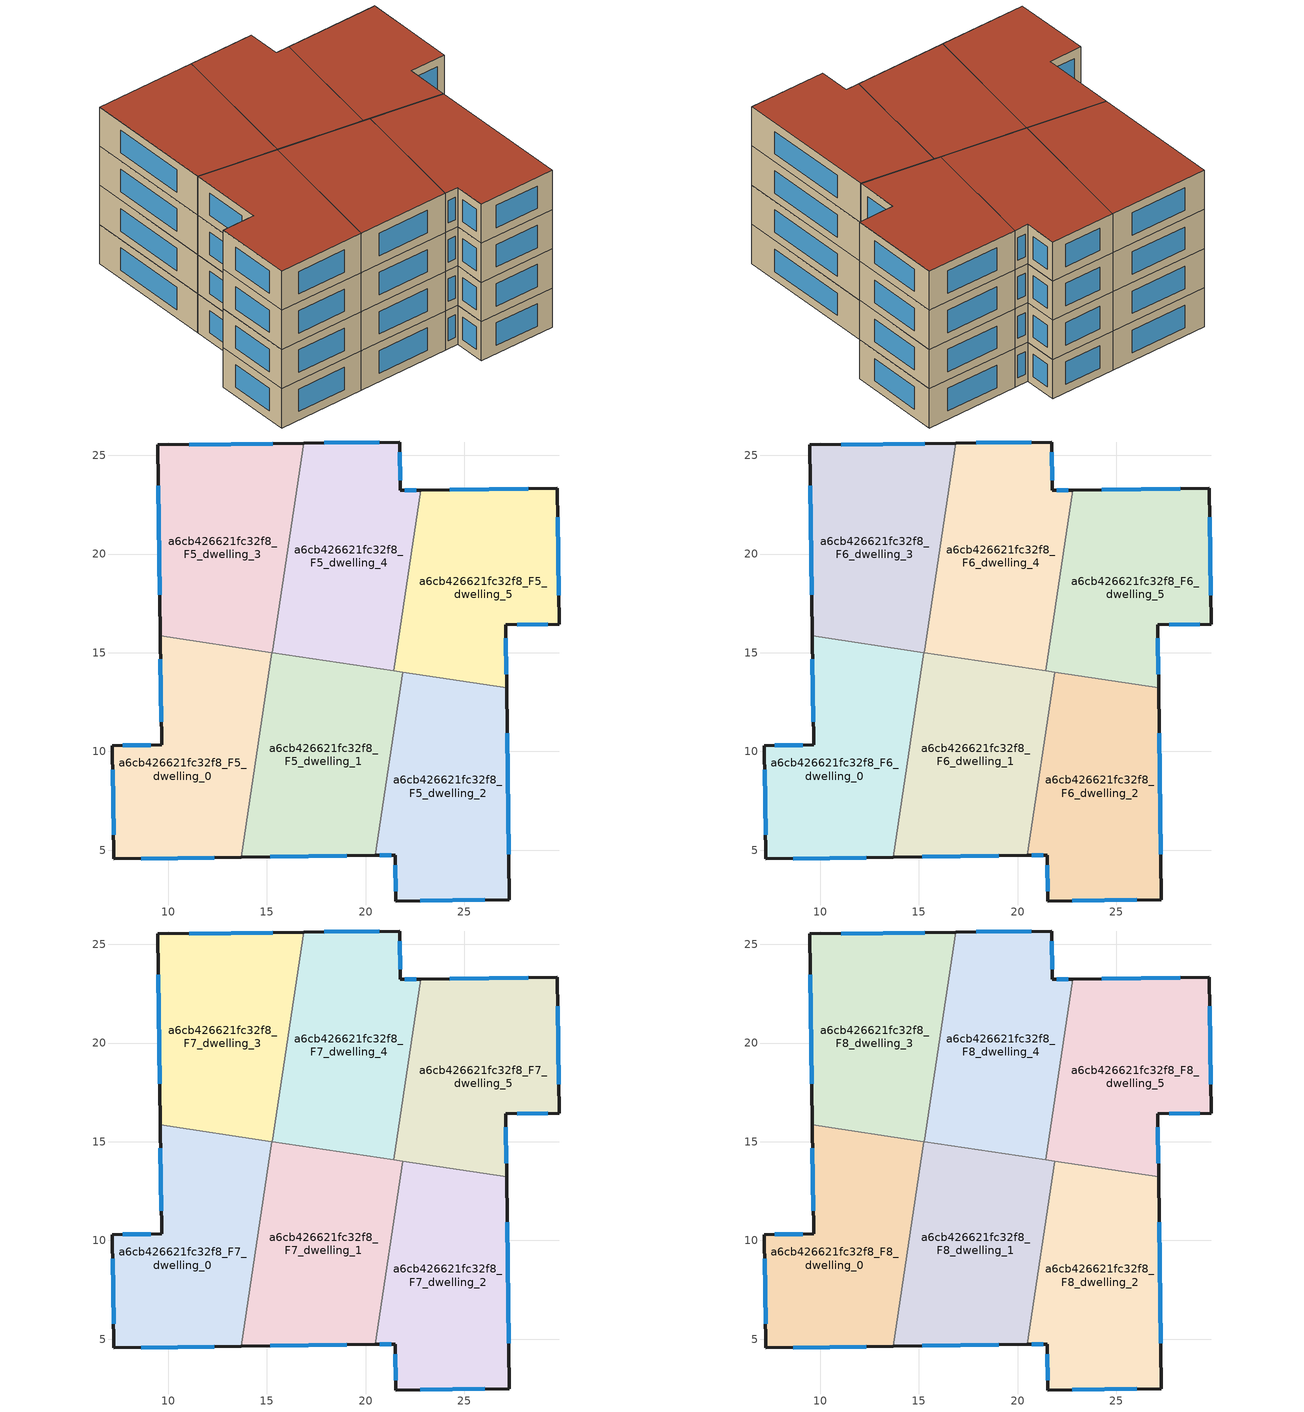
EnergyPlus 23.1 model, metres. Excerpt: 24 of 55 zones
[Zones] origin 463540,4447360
a6cb426621fc32f8_F5_dwelling_0
 floor to a6cb426621fc32f8_F4_dwelling_0 (EU_floor_Construction): 15.25,15.01 13.7,4.64 7.24,4.56 7.17,10.29 9.66,10.33 9.59,15.85 z15
 wall outside (EU_wall_Construction): 9.59,15.85 9.66,10.33 7.17,10.29 7.24,4.56 13.7,4.64 z15:18
 wall to a6cb426621fc32f8_F5_dwelling_1 (EU_wall_Construction): 13.7,4.64 15.25,15.01 z15:18
 wall to a6cb426621fc32f8_F5_dwelling_3 (EU_wall_Construction): 15.25,15.01 9.59,15.85 z15:18
 window (EU_Window_Construction): 9.6,14.67 9.64,11.51 / 8.63,4.57 12.32,4.62 / 7.19,9.07 7.23,5.79 / 9.12,10.32 7.7,10.3 z15.64:17.36
a6cb426621fc32f8_F5_dwelling_1
 floor to a6cb426621fc32f8_F4_dwelling_1 (EU_floor_Construction): 21.88,14.02 20.5,4.73 13.7,4.64 15.25,15.01 z15
 wall outside (EU_wall_Construction): 13.7,4.64 20.5,4.73 z15:18
 wall to a6cb426621fc32f8_F5_dwelling_2 (EU_wall_Construction): 20.5,4.73 21.88,14.02 z15:18
 wall to a6cb426621fc32f8_F5_dwelling_4 (EU_wall_Construction): 21.41,14.09 15.28,15 z15:18
 wall to a6cb426621fc32f8_F5_dwelling_3 (EU_wall_Construction): 15.28,15 15.25,15.01 z15:18
 wall to a6cb426621fc32f8_F5_dwelling_5 (EU_wall_Construction): 21.88,14.02 21.41,14.09 z15:18
 window (EU_Window_Construction): 15.16,4.66 19.04,4.71 z15.64:17.36
a6cb426621fc32f8_F5_dwelling_2
 floor to a6cb426621fc32f8_F4_dwelling_2 (EU_floor_Construction): 27.14,13.23 27.27,2.5 21.52,2.42 21.5,4.74 20.5,4.73 21.88,14.02 z15
 wall outside (EU_wall_Construction): 20.5,4.73 21.5,4.74 21.52,2.42 27.27,2.5 27.14,13.23 z15:18
 wall to a6cb426621fc32f8_F5_dwelling_5 (EU_wall_Construction): 27.14,13.23 21.88,14.02 z15:18
 window (EU_Window_Construction): 27.24,4.79 27.16,10.93 / 22.75,2.44 26.04,2.48 / 21.5,4.25 21.52,2.92 / 20.71,4.73 21.28,4.74 z15.64:17.36
a6cb426621fc32f8_F5_dwelling_3
 floor to a6cb426621fc32f8_F4_dwelling_3 (EU_floor_Construction): 16.86,25.62 15.28,15 9.59,15.85 9.47,25.52 z15
 wall outside (EU_wall_Construction): 16.86,25.62 9.47,25.52 9.59,15.85 z15:18
 wall to a6cb426621fc32f8_F5_dwelling_4 (EU_wall_Construction): 15.28,15 16.86,25.62 z15:18
 window (EU_Window_Construction): 9.49,23.45 9.56,17.93 / 15.28,25.6 11.05,25.54 z15.64:17.36
a6cb426621fc32f8_F5_dwelling_4
 floor to a6cb426621fc32f8_F4_dwelling_4 (EU_floor_Construction): 21.72,25.67 21.75,23.22 22.78,23.24 21.41,14.09 15.28,15 16.86,25.62 z15
 wall outside (EU_wall_Construction): 22.78,23.24 21.75,23.22 21.72,25.67 16.86,25.62 z15:18
 wall to a6cb426621fc32f8_F5_dwelling_5 (EU_wall_Construction): 21.41,14.09 22.78,23.24 z15:18
 window (EU_Window_Construction): 20.68,25.66 17.9,25.63 / 21.74,23.75 21.72,25.15 / 22.56,23.23 21.97,23.22 z15.64:17.36
a6cb426621fc32f8_F5_dwelling_5
 floor to a6cb426621fc32f8_F4_dwelling_5 (EU_floor_Construction): 29.71,23.33 29.8,16.45 27.1,16.42 27.14,13.23 21.41,14.09 22.78,23.24 z15
 wall outside (EU_wall_Construction): 27.14,13.23 27.1,16.42 29.8,16.45 29.71,23.33 22.78,23.24 z15:18
 window (EU_Window_Construction): 27.13,13.91 27.11,15.73 / 28.23,23.31 24.26,23.26 / 29.78,17.92 29.73,21.85 / 27.68,16.42 29.22,16.44 z15.64:17.36
a6cb426621fc32f8_F6_dwelling_0
 floor to a6cb426621fc32f8_F5_dwelling_0 (EU_floor_Construction): 15.25,15.01 13.7,4.64 7.24,4.56 7.17,10.29 9.66,10.33 9.59,15.85 z18
 wall outside (EU_wall_Construction): 9.59,15.85 9.66,10.33 7.17,10.29 7.24,4.56 13.7,4.64 z18:21
 wall to a6cb426621fc32f8_F6_dwelling_1 (EU_wall_Construction): 13.7,4.64 15.25,15.01 z18:21
 wall to a6cb426621fc32f8_F6_dwelling_3 (EU_wall_Construction): 15.25,15.01 9.59,15.85 z18:21
 window (EU_Window_Construction): 9.6,14.67 9.64,11.51 / 8.63,4.57 12.32,4.62 / 7.19,9.07 7.23,5.79 / 9.12,10.32 7.7,10.3 z18.64:20.36
a6cb426621fc32f8_F6_dwelling_1
 floor to a6cb426621fc32f8_F5_dwelling_1 (EU_floor_Construction): 21.88,14.02 20.5,4.73 13.7,4.64 15.25,15.01 z18
 wall outside (EU_wall_Construction): 13.7,4.64 20.5,4.73 z18:21
 wall to a6cb426621fc32f8_F6_dwelling_2 (EU_wall_Construction): 20.5,4.73 21.88,14.02 z18:21
 wall to a6cb426621fc32f8_F6_dwelling_4 (EU_wall_Construction): 21.41,14.09 15.28,15 z18:21
 wall to a6cb426621fc32f8_F6_dwelling_3 (EU_wall_Construction): 15.28,15 15.25,15.01 z18:21
 wall to a6cb426621fc32f8_F6_dwelling_5 (EU_wall_Construction): 21.88,14.02 21.41,14.09 z18:21
 window (EU_Window_Construction): 15.16,4.66 19.04,4.71 z18.64:20.36
a6cb426621fc32f8_F6_dwelling_2
 floor to a6cb426621fc32f8_F5_dwelling_2 (EU_floor_Construction): 27.14,13.23 27.27,2.5 21.52,2.42 21.5,4.74 20.5,4.73 21.88,14.02 z18
 wall outside (EU_wall_Construction): 20.5,4.73 21.5,4.74 21.52,2.42 27.27,2.5 27.14,13.23 z18:21
 wall to a6cb426621fc32f8_F6_dwelling_5 (EU_wall_Construction): 27.14,13.23 21.88,14.02 z18:21
 window (EU_Window_Construction): 27.24,4.79 27.16,10.93 / 22.75,2.44 26.04,2.48 / 21.5,4.25 21.52,2.92 / 20.71,4.73 21.28,4.74 z18.64:20.36
a6cb426621fc32f8_F6_dwelling_3
 floor to a6cb426621fc32f8_F5_dwelling_3 (EU_floor_Construction): 16.86,25.62 15.28,15 9.59,15.85 9.47,25.52 z18
 wall outside (EU_wall_Construction): 16.86,25.62 9.47,25.52 9.59,15.85 z18:21
 wall to a6cb426621fc32f8_F6_dwelling_4 (EU_wall_Construction): 15.28,15 16.86,25.62 z18:21
 window (EU_Window_Construction): 9.49,23.45 9.56,17.93 / 15.28,25.6 11.05,25.54 z18.64:20.36
a6cb426621fc32f8_F6_dwelling_4
 floor to a6cb426621fc32f8_F5_dwelling_4 (EU_floor_Construction): 21.72,25.67 21.75,23.22 22.78,23.24 21.41,14.09 15.28,15 16.86,25.62 z18
 wall outside (EU_wall_Construction): 22.78,23.24 21.75,23.22 21.72,25.67 16.86,25.62 z18:21
 wall to a6cb426621fc32f8_F6_dwelling_5 (EU_wall_Construction): 21.41,14.09 22.78,23.24 z18:21
 window (EU_Window_Construction): 20.68,25.66 17.9,25.63 / 21.74,23.75 21.72,25.15 / 22.56,23.23 21.97,23.22 z18.64:20.36
a6cb426621fc32f8_F6_dwelling_5
 floor to a6cb426621fc32f8_F5_dwelling_5 (EU_floor_Construction): 29.71,23.33 29.8,16.45 27.1,16.42 27.14,13.23 21.41,14.09 22.78,23.24 z18
 wall outside (EU_wall_Construction): 27.14,13.23 27.1,16.42 29.8,16.45 29.71,23.33 22.78,23.24 z18:21
 window (EU_Window_Construction): 27.13,13.91 27.11,15.73 / 28.23,23.31 24.26,23.26 / 29.78,17.92 29.73,21.85 / 27.68,16.42 29.22,16.44 z18.64:20.36
a6cb426621fc32f8_F7_dwelling_0
 floor to a6cb426621fc32f8_F6_dwelling_0 (EU_floor_Construction): 15.25,15.01 13.7,4.64 7.24,4.56 7.17,10.29 9.66,10.33 9.59,15.85 z21
 wall outside (EU_wall_Construction): 9.59,15.85 9.66,10.33 7.17,10.29 7.24,4.56 13.7,4.64 z21:24
 wall to a6cb426621fc32f8_F7_dwelling_1 (EU_wall_Construction): 13.7,4.64 15.25,15.01 z21:24
 wall to a6cb426621fc32f8_F7_dwelling_3 (EU_wall_Construction): 15.25,15.01 9.59,15.85 z21:24
 window (EU_Window_Construction): 9.6,14.67 9.64,11.51 / 8.63,4.57 12.32,4.62 / 7.19,9.07 7.23,5.79 / 9.12,10.32 7.7,10.3 z21.64:23.36
a6cb426621fc32f8_F7_dwelling_1
 floor to a6cb426621fc32f8_F6_dwelling_1 (EU_floor_Construction): 21.88,14.02 20.5,4.73 13.7,4.64 15.25,15.01 z21
 wall outside (EU_wall_Construction): 13.7,4.64 20.5,4.73 z21:24
 wall to a6cb426621fc32f8_F7_dwelling_2 (EU_wall_Construction): 20.5,4.73 21.88,14.02 z21:24
 wall to a6cb426621fc32f8_F7_dwelling_4 (EU_wall_Construction): 21.41,14.09 15.28,15 z21:24
 wall to a6cb426621fc32f8_F7_dwelling_3 (EU_wall_Construction): 15.28,15 15.25,15.01 z21:24
 wall to a6cb426621fc32f8_F7_dwelling_5 (EU_wall_Construction): 21.88,14.02 21.41,14.09 z21:24
 window (EU_Window_Construction): 15.16,4.66 19.04,4.71 z21.64:23.36
a6cb426621fc32f8_F7_dwelling_2
 floor to a6cb426621fc32f8_F6_dwelling_2 (EU_floor_Construction): 27.14,13.23 27.27,2.5 21.52,2.42 21.5,4.74 20.5,4.73 21.88,14.02 z21
 wall outside (EU_wall_Construction): 20.5,4.73 21.5,4.74 21.52,2.42 27.27,2.5 27.14,13.23 z21:24
 wall to a6cb426621fc32f8_F7_dwelling_5 (EU_wall_Construction): 27.14,13.23 21.88,14.02 z21:24
 window (EU_Window_Construction): 27.24,4.79 27.16,10.93 / 22.75,2.44 26.04,2.48 / 21.5,4.25 21.52,2.92 / 20.71,4.73 21.28,4.74 z21.64:23.36
a6cb426621fc32f8_F7_dwelling_3
 floor to a6cb426621fc32f8_F6_dwelling_3 (EU_floor_Construction): 16.86,25.62 15.28,15 9.59,15.85 9.47,25.52 z21
 wall outside (EU_wall_Construction): 16.86,25.62 9.47,25.52 9.59,15.85 z21:24
 wall to a6cb426621fc32f8_F7_dwelling_4 (EU_wall_Construction): 15.28,15 16.86,25.62 z21:24
 window (EU_Window_Construction): 9.49,23.45 9.56,17.93 / 15.28,25.6 11.05,25.54 z21.64:23.36
a6cb426621fc32f8_F7_dwelling_4
 floor to a6cb426621fc32f8_F6_dwelling_4 (EU_floor_Construction): 21.72,25.67 21.75,23.22 22.78,23.24 21.41,14.09 15.28,15 16.86,25.62 z21
 wall outside (EU_wall_Construction): 22.78,23.24 21.75,23.22 21.72,25.67 16.86,25.62 z21:24
 wall to a6cb426621fc32f8_F7_dwelling_5 (EU_wall_Construction): 21.41,14.09 22.78,23.24 z21:24
 window (EU_Window_Construction): 20.68,25.66 17.9,25.63 / 21.74,23.75 21.72,25.15 / 22.56,23.23 21.97,23.22 z21.64:23.36
a6cb426621fc32f8_F7_dwelling_5
 floor to a6cb426621fc32f8_F6_dwelling_5 (EU_floor_Construction): 29.71,23.33 29.8,16.45 27.1,16.42 27.14,13.23 21.41,14.09 22.78,23.24 z21
 wall outside (EU_wall_Construction): 27.14,13.23 27.1,16.42 29.8,16.45 29.71,23.33 22.78,23.24 z21:24
 window (EU_Window_Construction): 27.13,13.91 27.11,15.73 / 28.23,23.31 24.26,23.26 / 29.78,17.92 29.73,21.85 / 27.68,16.42 29.22,16.44 z21.64:23.36
a6cb426621fc32f8_F8_dwelling_0
 floor to a6cb426621fc32f8_F7_dwelling_0 (EU_floor_Construction): 15.25,15.01 13.7,4.64 7.24,4.56 7.17,10.29 9.66,10.33 9.59,15.85 z24
 wall outside (EU_wall_Construction): 9.59,15.85 9.66,10.33 7.17,10.29 7.24,4.56 13.7,4.64 z24:27
 wall to a6cb426621fc32f8_F8_dwelling_1 (EU_wall_Construction): 13.7,4.64 15.25,15.01 z24:27
 wall to a6cb426621fc32f8_F8_dwelling_3 (EU_wall_Construction): 15.25,15.01 9.59,15.85 z24:27
 window (EU_Window_Construction): 9.6,14.67 9.64,11.51 / 8.63,4.57 12.32,4.62 / 7.19,9.07 7.23,5.79 / 9.12,10.32 7.7,10.3 z24.64:26.36
 roof outside (EU_roof_Construction): 13.7,4.64 15.25,15.01 9.59,15.85 9.66,10.33 7.17,10.29 7.24,4.56 z27
a6cb426621fc32f8_F8_dwelling_1
 floor to a6cb426621fc32f8_F7_dwelling_1 (EU_floor_Construction): 21.88,14.02 20.5,4.73 13.7,4.64 15.25,15.01 z24
 wall outside (EU_wall_Construction): 13.7,4.64 20.5,4.73 z24:27
 wall to a6cb426621fc32f8_F8_dwelling_2 (EU_wall_Construction): 20.5,4.73 21.88,14.02 z24:27
 wall to a6cb426621fc32f8_F8_dwelling_4 (EU_wall_Construction): 21.41,14.09 15.28,15 z24:27
 wall to a6cb426621fc32f8_F8_dwelling_3 (EU_wall_Construction): 15.28,15 15.25,15.01 z24:27
 wall to a6cb426621fc32f8_F8_dwelling_5 (EU_wall_Construction): 21.88,14.02 21.41,14.09 z24:27
 window (EU_Window_Construction): 15.16,4.66 19.04,4.71 z24.64:26.36
 roof outside (EU_roof_Construction): 20.5,4.73 21.88,14.02 15.25,15.01 13.7,4.64 z27
a6cb426621fc32f8_F8_dwelling_2
 floor to a6cb426621fc32f8_F7_dwelling_2 (EU_floor_Construction): 27.14,13.23 27.27,2.5 21.52,2.42 21.5,4.74 20.5,4.73 21.88,14.02 z24
 wall outside (EU_wall_Construction): 20.5,4.73 21.5,4.74 21.52,2.42 27.27,2.5 27.14,13.23 z24:27
 wall to a6cb426621fc32f8_F8_dwelling_5 (EU_wall_Construction): 27.14,13.23 21.88,14.02 z24:27
 window (EU_Window_Construction): 27.24,4.79 27.16,10.93 / 22.75,2.44 26.04,2.48 / 21.5,4.25 21.52,2.92 / 20.71,4.73 21.28,4.74 z24.64:26.36
 roof outside (EU_roof_Construction): 27.27,2.5 27.14,13.23 21.88,14.02 20.5,4.73 21.5,4.74 21.52,2.42 z27
a6cb426621fc32f8_F8_dwelling_3
 floor to a6cb426621fc32f8_F7_dwelling_3 (EU_floor_Construction): 16.86,25.62 15.28,15 9.59,15.85 9.47,25.52 z24
 wall outside (EU_wall_Construction): 16.86,25.62 9.47,25.52 9.59,15.85 z24:27
 wall to a6cb426621fc32f8_F8_dwelling_4 (EU_wall_Construction): 15.28,15 16.86,25.62 z24:27
 window (EU_Window_Construction): 9.49,23.45 9.56,17.93 / 15.28,25.6 11.05,25.54 z24.64:26.36
 roof outside (EU_roof_Construction): 15.28,15 16.86,25.62 9.47,25.52 9.59,15.85 z27
a6cb426621fc32f8_F8_dwelling_4
 floor to a6cb426621fc32f8_F7_dwelling_4 (EU_floor_Construction): 21.72,25.67 21.75,23.22 22.78,23.24 21.41,14.09 15.28,15 16.86,25.62 z24
 wall outside (EU_wall_Construction): 22.78,23.24 21.75,23.22 21.72,25.67 16.86,25.62 z24:27
 wall to a6cb426621fc32f8_F8_dwelling_5 (EU_wall_Construction): 21.41,14.09 22.78,23.24 z24:27
 window (EU_Window_Construction): 20.68,25.66 17.9,25.63 / 21.74,23.75 21.72,25.15 / 22.56,23.23 21.97,23.22 z24.64:26.36
 roof outside (EU_roof_Construction): 21.41,14.09 22.78,23.24 21.75,23.22 21.72,25.67 16.86,25.62 15.28,15 z27
a6cb426621fc32f8_F8_dwelling_5
 floor to a6cb426621fc32f8_F7_dwelling_5 (EU_floor_Construction): 29.71,23.33 29.8,16.45 27.1,16.42 27.14,13.23 21.41,14.09 22.78,23.24 z24
 wall outside (EU_wall_Construction): 27.14,13.23 27.1,16.42 29.8,16.45 29.71,23.33 22.78,23.24 z24:27
 window (EU_Window_Construction): 27.13,13.91 27.11,15.73 / 28.23,23.31 24.26,23.26 / 29.78,17.92 29.73,21.85 / 27.68,16.42 29.22,16.44 z24.64:26.36
 roof outside (EU_roof_Construction): 27.14,13.23 27.1,16.42 29.8,16.45 29.71,23.33 22.78,23.24 21.41,14.09 z27
[Building]
EU S2 Campaign: North Axis=0; Terrain=City; Solar Distribution=FullExterior
[Site:Location]
Yerevan-Zvartnots.Intl.AP: Latitude=40.15; Longitude=44.383; Time Zone=4; Elevation=854
[SizingPeriod:WeatherFileDays]
AnnualSizingPeriod: Begin Month=1; Begin Day of Month=1; End Month=12; End Day of Month=31; Day of Week for Start Day=Monday; Use Weather File Daylight Saving Period=No; Use Weather File Rain and Snow Indicators=No
[MATERIAL]
EU_InternalMass_Material: Roughness=MediumRough; Thickness=0.1; Conductivity=1; Density=1800; Specific Heat=900; Thermal Absorptance=0.9; Solar Absorptance=0.7; Visible Absorptance=0.7
[MATERIAL:NOMASS] Roughness=MediumRough; Thermal Absorptance=0.9; Solar Absorptance=0.7; Visible Absorptance=0.7
Name | Thermal Resistance
EU_wall_NoMass | 1.05043
EU_roof_NoMass | 1.45357
EU_floor_NoMass | 0.478065
[WINDOWMATERIAL:SIMPLEGLAZINGSYSTEM]
EU_Window_SimpleGlazing: UFactor=2.5566; Solar Heat Gain Coefficient=0.75; Visible Transmittance=0.75
[CONSTRUCTION]
EU_wall_Construction: EU_wall_NoMass
EU_roof_Construction: EU_roof_NoMass
EU_floor_Construction: EU_floor_NoMass
EU_Window_Construction: EU_Window_SimpleGlazing
EU_InternalMass_Construction: EU_InternalMass_Material
[ZONE] Type=1; Multiplier=1; Ceiling Height=autocalculate; Floor Area=autocalculate; Part of Total Floor Area=Yes
Name | Volume
a6cb426621fc32f8_F5_dwelling_0; a6cb426621fc32f8_F6_dwelling_0; a6cb426621fc32f8_F7_dwelling_0; a6cb426621fc32f8_F8_dwelling_0; a6cb426621fc32f8_F5_dwelling_4; a6cb426621fc32f8_F6_dwelling_4; a6cb426621fc32f8_F7_dwelling_4; a6cb426621fc32f8_F8_dwelling_4 | 199.948
a6cb426621fc32f8_F5_dwelling_1; a6cb426621fc32f8_F6_dwelling_1; a6cb426621fc32f8_F7_dwelling_1; a6cb426621fc32f8_F8_dwelling_1 | 199.952
a6cb426621fc32f8_F5_dwelling_2; a6cb426621fc32f8_F6_dwelling_2; a6cb426621fc32f8_F7_dwelling_2; a6cb426621fc32f8_F8_dwelling_2 | 199.94
a6cb426621fc32f8_F5_dwelling_3; a6cb426621fc32f8_F6_dwelling_3; a6cb426621fc32f8_F7_dwelling_3; a6cb426621fc32f8_F8_dwelling_3 | 199.938
a6cb426621fc32f8_F5_dwelling_5; a6cb426621fc32f8_F6_dwelling_5; a6cb426621fc32f8_F7_dwelling_5; a6cb426621fc32f8_F8_dwelling_5 | 199.936
[INTERNALMASS] Construction=EU_InternalMass_Construction
Name | Zone or ZoneList | Surface Area
a6cb426621fc32f8_F5_dwelling_0_EU_InternalMass | a6cb426621fc32f8_F5_dwelling_0 | 66.6494
a6cb426621fc32f8_F5_dwelling_1_EU_InternalMass | a6cb426621fc32f8_F5_dwelling_1 | 66.6508
a6cb426621fc32f8_F5_dwelling_2_EU_InternalMass | a6cb426621fc32f8_F5_dwelling_2 | 66.6466
a6cb426621fc32f8_F5_dwelling_3_EU_InternalMass | a6cb426621fc32f8_F5_dwelling_3 | 66.6461
a6cb426621fc32f8_F5_dwelling_4_EU_InternalMass | a6cb426621fc32f8_F5_dwelling_4 | 66.6491
a6cb426621fc32f8_F5_dwelling_5_EU_InternalMass | a6cb426621fc32f8_F5_dwelling_5 | 66.6452
a6cb426621fc32f8_F6_dwelling_0_EU_InternalMass | a6cb426621fc32f8_F6_dwelling_0 | 66.6494
a6cb426621fc32f8_F6_dwelling_1_EU_InternalMass | a6cb426621fc32f8_F6_dwelling_1 | 66.6508
a6cb426621fc32f8_F6_dwelling_2_EU_InternalMass | a6cb426621fc32f8_F6_dwelling_2 | 66.6466
a6cb426621fc32f8_F6_dwelling_3_EU_InternalMass | a6cb426621fc32f8_F6_dwelling_3 | 66.6461
a6cb426621fc32f8_F6_dwelling_4_EU_InternalMass | a6cb426621fc32f8_F6_dwelling_4 | 66.6491
a6cb426621fc32f8_F6_dwelling_5_EU_InternalMass | a6cb426621fc32f8_F6_dwelling_5 | 66.6452
a6cb426621fc32f8_F7_dwelling_0_EU_InternalMass | a6cb426621fc32f8_F7_dwelling_0 | 66.6494
a6cb426621fc32f8_F7_dwelling_1_EU_InternalMass | a6cb426621fc32f8_F7_dwelling_1 | 66.6508
a6cb426621fc32f8_F7_dwelling_2_EU_InternalMass | a6cb426621fc32f8_F7_dwelling_2 | 66.6466
a6cb426621fc32f8_F7_dwelling_3_EU_InternalMass | a6cb426621fc32f8_F7_dwelling_3 | 66.6461
a6cb426621fc32f8_F7_dwelling_4_EU_InternalMass | a6cb426621fc32f8_F7_dwelling_4 | 66.6491
a6cb426621fc32f8_F7_dwelling_5_EU_InternalMass | a6cb426621fc32f8_F7_dwelling_5 | 66.6452
a6cb426621fc32f8_F8_dwelling_0_EU_InternalMass | a6cb426621fc32f8_F8_dwelling_0 | 66.6494
a6cb426621fc32f8_F8_dwelling_1_EU_InternalMass | a6cb426621fc32f8_F8_dwelling_1 | 66.6508
a6cb426621fc32f8_F8_dwelling_2_EU_InternalMass | a6cb426621fc32f8_F8_dwelling_2 | 66.6466
a6cb426621fc32f8_F8_dwelling_3_EU_InternalMass | a6cb426621fc32f8_F8_dwelling_3 | 66.6461
a6cb426621fc32f8_F8_dwelling_4_EU_InternalMass | a6cb426621fc32f8_F8_dwelling_4 | 66.6491
a6cb426621fc32f8_F8_dwelling_5_EU_InternalMass | a6cb426621fc32f8_F8_dwelling_5 | 66.6452
[OTHEREQUIPMENT] Fuel Type=Electricity; Design Level Calculation Method=Watts/Area; Power per Zone Floor Area=1; Fraction Latent=0; Fraction Radiant=0; Fraction Lost=0; Carbon Dioxide Generation Rate=0; EndUse Subcategory=EU_Step8_InternalGains
Name | Zone or ZoneList or Space or SpaceList | Schedule
EU_Step8_InternalGain_a6cb426621fc32f8_F5_dwelling_0_f000 | a6cb426621fc32f8_F5_dwelling_0 | EU_Step8_GainSchedule_a6cb426621fc32f8_F5_dwelling_0_f000
EU_Step8_InternalGain_a6cb426621fc32f8_F5_dwelling_1_f000 | a6cb426621fc32f8_F5_dwelling_1 | EU_Step8_GainSchedule_a6cb426621fc32f8_F5_dwelling_1_f000
EU_Step8_InternalGain_a6cb426621fc32f8_F5_dwelling_2_f000 | a6cb426621fc32f8_F5_dwelling_2 | EU_Step8_GainSchedule_a6cb426621fc32f8_F5_dwelling_2_f000
EU_Step8_InternalGain_a6cb426621fc32f8_F5_dwelling_3_f000 | a6cb426621fc32f8_F5_dwelling_3 | EU_Step8_GainSchedule_a6cb426621fc32f8_F5_dwelling_3_f000
EU_Step8_InternalGain_a6cb426621fc32f8_F5_dwelling_4_f000 | a6cb426621fc32f8_F5_dwelling_4 | EU_Step8_GainSchedule_a6cb426621fc32f8_F5_dwelling_4_f000
EU_Step8_InternalGain_a6cb426621fc32f8_F5_dwelling_5_f000 | a6cb426621fc32f8_F5_dwelling_5 | EU_Step8_GainSchedule_a6cb426621fc32f8_F5_dwelling_5_f000
EU_Step8_InternalGain_a6cb426621fc32f8_F6_dwelling_0_f000 | a6cb426621fc32f8_F6_dwelling_0 | EU_Step8_GainSchedule_a6cb426621fc32f8_F6_dwelling_0_f000
EU_Step8_InternalGain_a6cb426621fc32f8_F6_dwelling_1_f000 | a6cb426621fc32f8_F6_dwelling_1 | EU_Step8_GainSchedule_a6cb426621fc32f8_F6_dwelling_1_f000
EU_Step8_InternalGain_a6cb426621fc32f8_F6_dwelling_2_f000 | a6cb426621fc32f8_F6_dwelling_2 | EU_Step8_GainSchedule_a6cb426621fc32f8_F6_dwelling_2_f000
EU_Step8_InternalGain_a6cb426621fc32f8_F6_dwelling_3_f000 | a6cb426621fc32f8_F6_dwelling_3 | EU_Step8_GainSchedule_a6cb426621fc32f8_F6_dwelling_3_f000
EU_Step8_InternalGain_a6cb426621fc32f8_F6_dwelling_4_f000 | a6cb426621fc32f8_F6_dwelling_4 | EU_Step8_GainSchedule_a6cb426621fc32f8_F6_dwelling_4_f000
EU_Step8_InternalGain_a6cb426621fc32f8_F6_dwelling_5_f000 | a6cb426621fc32f8_F6_dwelling_5 | EU_Step8_GainSchedule_a6cb426621fc32f8_F6_dwelling_5_f000
EU_Step8_InternalGain_a6cb426621fc32f8_F7_dwelling_0_f000 | a6cb426621fc32f8_F7_dwelling_0 | EU_Step8_GainSchedule_a6cb426621fc32f8_F7_dwelling_0_f000
EU_Step8_InternalGain_a6cb426621fc32f8_F7_dwelling_1_f000 | a6cb426621fc32f8_F7_dwelling_1 | EU_Step8_GainSchedule_a6cb426621fc32f8_F7_dwelling_1_f000
EU_Step8_InternalGain_a6cb426621fc32f8_F7_dwelling_2_f000 | a6cb426621fc32f8_F7_dwelling_2 | EU_Step8_GainSchedule_a6cb426621fc32f8_F7_dwelling_2_f000
EU_Step8_InternalGain_a6cb426621fc32f8_F7_dwelling_3_f000 | a6cb426621fc32f8_F7_dwelling_3 | EU_Step8_GainSchedule_a6cb426621fc32f8_F7_dwelling_3_f000
EU_Step8_InternalGain_a6cb426621fc32f8_F7_dwelling_4_f000 | a6cb426621fc32f8_F7_dwelling_4 | EU_Step8_GainSchedule_a6cb426621fc32f8_F7_dwelling_4_f000
EU_Step8_InternalGain_a6cb426621fc32f8_F7_dwelling_5_f000 | a6cb426621fc32f8_F7_dwelling_5 | EU_Step8_GainSchedule_a6cb426621fc32f8_F7_dwelling_5_f000
EU_Step8_InternalGain_a6cb426621fc32f8_F8_dwelling_0_f000 | a6cb426621fc32f8_F8_dwelling_0 | EU_Step8_GainSchedule_a6cb426621fc32f8_F8_dwelling_0_f000
EU_Step8_InternalGain_a6cb426621fc32f8_F8_dwelling_1_f000 | a6cb426621fc32f8_F8_dwelling_1 | EU_Step8_GainSchedule_a6cb426621fc32f8_F8_dwelling_1_f000
EU_Step8_InternalGain_a6cb426621fc32f8_F8_dwelling_2_f000 | a6cb426621fc32f8_F8_dwelling_2 | EU_Step8_GainSchedule_a6cb426621fc32f8_F8_dwelling_2_f000
EU_Step8_InternalGain_a6cb426621fc32f8_F8_dwelling_3_f000 | a6cb426621fc32f8_F8_dwelling_3 | EU_Step8_GainSchedule_a6cb426621fc32f8_F8_dwelling_3_f000
EU_Step8_InternalGain_a6cb426621fc32f8_F8_dwelling_4_f000 | a6cb426621fc32f8_F8_dwelling_4 | EU_Step8_GainSchedule_a6cb426621fc32f8_F8_dwelling_4_f000
EU_Step8_InternalGain_a6cb426621fc32f8_F8_dwelling_5_f000 | a6cb426621fc32f8_F8_dwelling_5 | EU_Step8_GainSchedule_a6cb426621fc32f8_F8_dwelling_5_f000
[ZONEVENTILATION:DESIGNFLOWRATE] Schedule=EU_AlwaysOn; Design Flow Rate Calculation Method=AirChanges/Hour; Air Changes per Hour=0.557805; Ventilation Type=Natural; Fan Pressure Rise=0; Fan Total Efficiency=1; Constant Term Coefficient=1; Temperature Term Coefficient=0; Velocity Term Coefficient=0; Velocity Squared Term Coefficient=0; Minimum Indoor Temperature=-100; Maximum Indoor Temperature=100; Delta Temperature=-100; Minimum Outdoor Temperature=-100; Maximum Outdoor Temperature=100; Maximum Wind Speed=40
Name | Zone or ZoneList or Space or SpaceList
EU_ConstantAir_a6cb426621fc32f8_F5_dwelling_0 | a6cb426621fc32f8_F5_dwelling_0
EU_ConstantAir_a6cb426621fc32f8_F5_dwelling_1 | a6cb426621fc32f8_F5_dwelling_1
EU_ConstantAir_a6cb426621fc32f8_F5_dwelling_2 | a6cb426621fc32f8_F5_dwelling_2
EU_ConstantAir_a6cb426621fc32f8_F5_dwelling_3 | a6cb426621fc32f8_F5_dwelling_3
EU_ConstantAir_a6cb426621fc32f8_F5_dwelling_4 | a6cb426621fc32f8_F5_dwelling_4
EU_ConstantAir_a6cb426621fc32f8_F5_dwelling_5 | a6cb426621fc32f8_F5_dwelling_5
EU_ConstantAir_a6cb426621fc32f8_F6_dwelling_0 | a6cb426621fc32f8_F6_dwelling_0
EU_ConstantAir_a6cb426621fc32f8_F6_dwelling_1 | a6cb426621fc32f8_F6_dwelling_1
EU_ConstantAir_a6cb426621fc32f8_F6_dwelling_2 | a6cb426621fc32f8_F6_dwelling_2
EU_ConstantAir_a6cb426621fc32f8_F6_dwelling_3 | a6cb426621fc32f8_F6_dwelling_3
EU_ConstantAir_a6cb426621fc32f8_F6_dwelling_4 | a6cb426621fc32f8_F6_dwelling_4
EU_ConstantAir_a6cb426621fc32f8_F6_dwelling_5 | a6cb426621fc32f8_F6_dwelling_5
EU_ConstantAir_a6cb426621fc32f8_F7_dwelling_0 | a6cb426621fc32f8_F7_dwelling_0
EU_ConstantAir_a6cb426621fc32f8_F7_dwelling_1 | a6cb426621fc32f8_F7_dwelling_1
EU_ConstantAir_a6cb426621fc32f8_F7_dwelling_2 | a6cb426621fc32f8_F7_dwelling_2
EU_ConstantAir_a6cb426621fc32f8_F7_dwelling_3 | a6cb426621fc32f8_F7_dwelling_3
EU_ConstantAir_a6cb426621fc32f8_F7_dwelling_4 | a6cb426621fc32f8_F7_dwelling_4
EU_ConstantAir_a6cb426621fc32f8_F7_dwelling_5 | a6cb426621fc32f8_F7_dwelling_5
EU_ConstantAir_a6cb426621fc32f8_F8_dwelling_0 | a6cb426621fc32f8_F8_dwelling_0
EU_ConstantAir_a6cb426621fc32f8_F8_dwelling_1 | a6cb426621fc32f8_F8_dwelling_1
EU_ConstantAir_a6cb426621fc32f8_F8_dwelling_2 | a6cb426621fc32f8_F8_dwelling_2
EU_ConstantAir_a6cb426621fc32f8_F8_dwelling_3 | a6cb426621fc32f8_F8_dwelling_3
EU_ConstantAir_a6cb426621fc32f8_F8_dwelling_4 | a6cb426621fc32f8_F8_dwelling_4
EU_ConstantAir_a6cb426621fc32f8_F8_dwelling_5 | a6cb426621fc32f8_F8_dwelling_5
[HVACTEMPLATE:THERMOSTAT] Constant Heating Setpoint=20; Constant Cooling Setpoint=50
EU_HeatOnly_a6cb426621fc32f8_F0_dwelling_0; EU_HeatOnly_a6cb426621fc32f8_F0_dwelling_1; EU_HeatOnly_a6cb426621fc32f8_F0_dwelling_2; EU_HeatOnly_a6cb426621fc32f8_F0_dwelling_3; EU_HeatOnly_a6cb426621fc32f8_F0_dwelling_4; EU_HeatOnly_a6cb426621fc32f8_F0_dwelling_5; EU_HeatOnly_a6cb426621fc32f8_F0_dwelling_6; EU_HeatOnly_a6cb426621fc32f8_F1_dwelling_0; EU_HeatOnly_a6cb426621fc32f8_F1_dwelling_1; EU_HeatOnly_a6cb426621fc32f8_F1_dwelling_2; EU_HeatOnly_a6cb426621fc32f8_F1_dwelling_3; EU_HeatOnly_a6cb426621fc32f8_F1_dwelling_4; EU_HeatOnly_a6cb426621fc32f8_F1_dwelling_5; EU_HeatOnly_a6cb426621fc32f8_F2_dwelling_0; EU_HeatOnly_a6cb426621fc32f8_F2_dwelling_1; EU_HeatOnly_a6cb426621fc32f8_F2_dwelling_2; EU_HeatOnly_a6cb426621fc32f8_F2_dwelling_3; EU_HeatOnly_a6cb426621fc32f8_F2_dwelling_4; EU_HeatOnly_a6cb426621fc32f8_F2_dwelling_5; EU_HeatOnly_a6cb426621fc32f8_F3_dwelling_0; EU_HeatOnly_a6cb426621fc32f8_F3_dwelling_1; EU_HeatOnly_a6cb426621fc32f8_F3_dwelling_2; EU_HeatOnly_a6cb426621fc32f8_F3_dwelling_3; EU_HeatOnly_a6cb426621fc32f8_F3_dwelling_4; EU_HeatOnly_a6cb426621fc32f8_F3_dwelling_5; EU_HeatOnly_a6cb426621fc32f8_F4_dwelling_0; EU_HeatOnly_a6cb426621fc32f8_F4_dwelling_1; EU_HeatOnly_a6cb426621fc32f8_F4_dwelling_2; EU_HeatOnly_a6cb426621fc32f8_F4_dwelling_3; EU_HeatOnly_a6cb426621fc32f8_F4_dwelling_4; EU_HeatOnly_a6cb426621fc32f8_F4_dwelling_5; EU_HeatOnly_a6cb426621fc32f8_F5_dwelling_0; EU_HeatOnly_a6cb426621fc32f8_F5_dwelling_1; EU_HeatOnly_a6cb426621fc32f8_F5_dwelling_2; EU_HeatOnly_a6cb426621fc32f8_F5_dwelling_3; EU_HeatOnly_a6cb426621fc32f8_F5_dwelling_4; EU_HeatOnly_a6cb426621fc32f8_F5_dwelling_5; EU_HeatOnly_a6cb426621fc32f8_F6_dwelling_0; EU_HeatOnly_a6cb426621fc32f8_F6_dwelling_1; EU_HeatOnly_a6cb426621fc32f8_F6_dwelling_2; EU_HeatOnly_a6cb426621fc32f8_F6_dwelling_3; EU_HeatOnly_a6cb426621fc32f8_F6_dwelling_4; EU_HeatOnly_a6cb426621fc32f8_F6_dwelling_5; EU_HeatOnly_a6cb426621fc32f8_F7_dwelling_0; EU_HeatOnly_a6cb426621fc32f8_F7_dwelling_1; EU_HeatOnly_a6cb426621fc32f8_F7_dwelling_2; EU_HeatOnly_a6cb426621fc32f8_F7_dwelling_3; EU_HeatOnly_a6cb426621fc32f8_F7_dwelling_4; EU_HeatOnly_a6cb426621fc32f8_F7_dwelling_5; EU_HeatOnly_a6cb426621fc32f8_F8_dwelling_0; EU_HeatOnly_a6cb426621fc32f8_F8_dwelling_1; EU_HeatOnly_a6cb426621fc32f8_F8_dwelling_2; EU_HeatOnly_a6cb426621fc32f8_F8_dwelling_3; EU_HeatOnly_a6cb426621fc32f8_F8_dwelling_4; EU_HeatOnly_a6cb426621fc32f8_F8_dwelling_5
[HVACTEMPLATE:ZONE:IDEALLOADSAIRSYSTEM] System Availability Schedule=EU_AlwaysOn; Maximum Heating Supply Air Temperature=50; Minimum Cooling Supply Air Temperature=13; Maximum Heating Supply Air Humidity Ratio=0.0156; Minimum Cooling Supply Air Humidity Ratio=0.0077; Heating Limit=NoLimit; Cooling Limit=NoLimit; Heating Availability Schedule=EU_AlwaysOn; Cooling Availability Schedule=EU_CoolingOff; Dehumidification Control Type=ConstantSensibleHeatRatio; Cooling Sensible Heat Ratio=0.7; Dehumidification Setpoint=60; Humidification Control Type=None; Humidification Setpoint=30; Outdoor Air Method=None; Outdoor Air Flow Rate per Person=0.00944; Outdoor Air Flow Rate per Zone Floor Area=0; Outdoor Air Flow Rate per Zone=0; Demand Controlled Ventilation Type=None; Outdoor Air Economizer Type=NoEconomizer; Heat Recovery Type=None; Sensible Heat Recovery Effectiveness=0.7; Latent Heat Recovery Effectiveness=0.65
Name | Template Thermostat
a6cb426621fc32f8_F5_dwelling_0 | EU_HeatOnly_a6cb426621fc32f8_F5_dwelling_0
a6cb426621fc32f8_F5_dwelling_1 | EU_HeatOnly_a6cb426621fc32f8_F5_dwelling_1
a6cb426621fc32f8_F5_dwelling_2 | EU_HeatOnly_a6cb426621fc32f8_F5_dwelling_2
a6cb426621fc32f8_F5_dwelling_3 | EU_HeatOnly_a6cb426621fc32f8_F5_dwelling_3
a6cb426621fc32f8_F5_dwelling_4 | EU_HeatOnly_a6cb426621fc32f8_F5_dwelling_4
a6cb426621fc32f8_F5_dwelling_5 | EU_HeatOnly_a6cb426621fc32f8_F5_dwelling_5
a6cb426621fc32f8_F6_dwelling_0 | EU_HeatOnly_a6cb426621fc32f8_F6_dwelling_0
a6cb426621fc32f8_F6_dwelling_1 | EU_HeatOnly_a6cb426621fc32f8_F6_dwelling_1
a6cb426621fc32f8_F6_dwelling_2 | EU_HeatOnly_a6cb426621fc32f8_F6_dwelling_2
a6cb426621fc32f8_F6_dwelling_3 | EU_HeatOnly_a6cb426621fc32f8_F6_dwelling_3
a6cb426621fc32f8_F6_dwelling_4 | EU_HeatOnly_a6cb426621fc32f8_F6_dwelling_4
a6cb426621fc32f8_F6_dwelling_5 | EU_HeatOnly_a6cb426621fc32f8_F6_dwelling_5
a6cb426621fc32f8_F7_dwelling_0 | EU_HeatOnly_a6cb426621fc32f8_F7_dwelling_0
a6cb426621fc32f8_F7_dwelling_1 | EU_HeatOnly_a6cb426621fc32f8_F7_dwelling_1
a6cb426621fc32f8_F7_dwelling_2 | EU_HeatOnly_a6cb426621fc32f8_F7_dwelling_2
a6cb426621fc32f8_F7_dwelling_3 | EU_HeatOnly_a6cb426621fc32f8_F7_dwelling_3
a6cb426621fc32f8_F7_dwelling_4 | EU_HeatOnly_a6cb426621fc32f8_F7_dwelling_4
a6cb426621fc32f8_F7_dwelling_5 | EU_HeatOnly_a6cb426621fc32f8_F7_dwelling_5
a6cb426621fc32f8_F8_dwelling_0 | EU_HeatOnly_a6cb426621fc32f8_F8_dwelling_0
a6cb426621fc32f8_F8_dwelling_1 | EU_HeatOnly_a6cb426621fc32f8_F8_dwelling_1
a6cb426621fc32f8_F8_dwelling_2 | EU_HeatOnly_a6cb426621fc32f8_F8_dwelling_2
a6cb426621fc32f8_F8_dwelling_3 | EU_HeatOnly_a6cb426621fc32f8_F8_dwelling_3
a6cb426621fc32f8_F8_dwelling_4 | EU_HeatOnly_a6cb426621fc32f8_F8_dwelling_4
a6cb426621fc32f8_F8_dwelling_5 | EU_HeatOnly_a6cb426621fc32f8_F8_dwelling_5
[SIZING:ZONE] Zone Cooling Design Supply Air Temperature Input Method=SupplyAirTemperature; Zone Cooling Design Supply Air Temperature=13; Zone Heating Design Supply Air Temperature Input Method=SupplyAirTemperature; Zone Heating Design Supply Air Temperature=50; Zone Cooling Design Supply Air Humidity Ratio=0.008; Zone Heating Design Supply Air Humidity Ratio=0.008; Cooling Design Air Flow Method=DesignDay; Cooling Design Air Flow Rate=0; Cooling Minimum Air Flow per Zone Floor Area=0.000762; Cooling Minimum Air Flow=0; Cooling Minimum Air Flow Fraction=0.2; Heating Design Air Flow Method=DesignDay; Heating Design Air Flow Rate=0; Heating Maximum Air Flow per Zone Floor Area=0.002032; Heating Maximum Air Flow=0.141576; Heating Maximum Air Flow Fraction=0.3; Account for Dedicated Outdoor Air System=No; Dedicated Outdoor Air System Control Strategy=NeutralSupplyAir; Dedicated Outdoor Air Low Setpoint Temperature for Design=autosize; Dedicated Outdoor Air High Setpoint Temperature for Design=autosize; Zone Load Sizing Method=Sensible Load Only No Latent Load; Zone Latent Cooling Design Supply Air Humidity Ratio Input Method=HumidityRatioDifference; Zone Cooling Design Supply Air Humidity Ratio Difference=0.005; Zone Latent Heating Design Supply Air Humidity Ratio Input Method=HumidityRatioDifference; Zone Humidification Design Supply Air Humidity Ratio Difference=0.005
a6cb426621fc32f8_F5_dwelling_0; a6cb426621fc32f8_F5_dwelling_1; a6cb426621fc32f8_F5_dwelling_2; a6cb426621fc32f8_F5_dwelling_3; a6cb426621fc32f8_F5_dwelling_4; a6cb426621fc32f8_F5_dwelling_5; a6cb426621fc32f8_F6_dwelling_0; a6cb426621fc32f8_F6_dwelling_1; a6cb426621fc32f8_F6_dwelling_2; a6cb426621fc32f8_F6_dwelling_3; a6cb426621fc32f8_F6_dwelling_4; a6cb426621fc32f8_F6_dwelling_5; a6cb426621fc32f8_F7_dwelling_0; a6cb426621fc32f8_F7_dwelling_1; a6cb426621fc32f8_F7_dwelling_2; a6cb426621fc32f8_F7_dwelling_3; a6cb426621fc32f8_F7_dwelling_4; a6cb426621fc32f8_F7_dwelling_5; a6cb426621fc32f8_F8_dwelling_0; a6cb426621fc32f8_F8_dwelling_1; a6cb426621fc32f8_F8_dwelling_2; a6cb426621fc32f8_F8_dwelling_3; a6cb426621fc32f8_F8_dwelling_4; a6cb426621fc32f8_F8_dwelling_5
[SCHEDULE:CONSTANT]
Name | Hourly Value
EU_AlwaysOn | 1
EU_CoolingOff | 0
[SCHEDULE:FILE] Column Number=1; Rows to Skip at Top=0; Number of Hours of Data=8760; Column Separator=Comma; Interpolate to Timestep=No; Minutes per Item=60; Adjust Schedule for Daylight Savings=Yes
Name | File
EU_Step8_GainSchedule_a6cb426621fc32f8_F5_dwelling_0_f000 | ../../schedules/a6cb426621fc32f8/a6cb426621fc32f8_F5_dwelling_0_f000_gain.csv
EU_Step8_GainSchedule_a6cb426621fc32f8_F5_dwelling_1_f000 | ../../schedules/a6cb426621fc32f8/a6cb426621fc32f8_F5_dwelling_1_f000_gain.csv
EU_Step8_GainSchedule_a6cb426621fc32f8_F5_dwelling_2_f000 | ../../schedules/a6cb426621fc32f8/a6cb426621fc32f8_F5_dwelling_2_f000_gain.csv
EU_Step8_GainSchedule_a6cb426621fc32f8_F5_dwelling_3_f000 | ../../schedules/a6cb426621fc32f8/a6cb426621fc32f8_F5_dwelling_3_f000_gain.csv
EU_Step8_GainSchedule_a6cb426621fc32f8_F5_dwelling_4_f000 | ../../schedules/a6cb426621fc32f8/a6cb426621fc32f8_F5_dwelling_4_f000_gain.csv
EU_Step8_GainSchedule_a6cb426621fc32f8_F5_dwelling_5_f000 | ../../schedules/a6cb426621fc32f8/a6cb426621fc32f8_F5_dwelling_5_f000_gain.csv
EU_Step8_GainSchedule_a6cb426621fc32f8_F6_dwelling_0_f000 | ../../schedules/a6cb426621fc32f8/a6cb426621fc32f8_F6_dwelling_0_f000_gain.csv
EU_Step8_GainSchedule_a6cb426621fc32f8_F6_dwelling_1_f000 | ../../schedules/a6cb426621fc32f8/a6cb426621fc32f8_F6_dwelling_1_f000_gain.csv
EU_Step8_GainSchedule_a6cb426621fc32f8_F6_dwelling_2_f000 | ../../schedules/a6cb426621fc32f8/a6cb426621fc32f8_F6_dwelling_2_f000_gain.csv
EU_Step8_GainSchedule_a6cb426621fc32f8_F6_dwelling_3_f000 | ../../schedules/a6cb426621fc32f8/a6cb426621fc32f8_F6_dwelling_3_f000_gain.csv
EU_Step8_GainSchedule_a6cb426621fc32f8_F6_dwelling_4_f000 | ../../schedules/a6cb426621fc32f8/a6cb426621fc32f8_F6_dwelling_4_f000_gain.csv
EU_Step8_GainSchedule_a6cb426621fc32f8_F6_dwelling_5_f000 | ../../schedules/a6cb426621fc32f8/a6cb426621fc32f8_F6_dwelling_5_f000_gain.csv
EU_Step8_GainSchedule_a6cb426621fc32f8_F7_dwelling_0_f000 | ../../schedules/a6cb426621fc32f8/a6cb426621fc32f8_F7_dwelling_0_f000_gain.csv
EU_Step8_GainSchedule_a6cb426621fc32f8_F7_dwelling_1_f000 | ../../schedules/a6cb426621fc32f8/a6cb426621fc32f8_F7_dwelling_1_f000_gain.csv
EU_Step8_GainSchedule_a6cb426621fc32f8_F7_dwelling_2_f000 | ../../schedules/a6cb426621fc32f8/a6cb426621fc32f8_F7_dwelling_2_f000_gain.csv
EU_Step8_GainSchedule_a6cb426621fc32f8_F7_dwelling_3_f000 | ../../schedules/a6cb426621fc32f8/a6cb426621fc32f8_F7_dwelling_3_f000_gain.csv
EU_Step8_GainSchedule_a6cb426621fc32f8_F7_dwelling_4_f000 | ../../schedules/a6cb426621fc32f8/a6cb426621fc32f8_F7_dwelling_4_f000_gain.csv
EU_Step8_GainSchedule_a6cb426621fc32f8_F7_dwelling_5_f000 | ../../schedules/a6cb426621fc32f8/a6cb426621fc32f8_F7_dwelling_5_f000_gain.csv
EU_Step8_GainSchedule_a6cb426621fc32f8_F8_dwelling_0_f000 | ../../schedules/a6cb426621fc32f8/a6cb426621fc32f8_F8_dwelling_0_f000_gain.csv
EU_Step8_GainSchedule_a6cb426621fc32f8_F8_dwelling_1_f000 | ../../schedules/a6cb426621fc32f8/a6cb426621fc32f8_F8_dwelling_1_f000_gain.csv
EU_Step8_GainSchedule_a6cb426621fc32f8_F8_dwelling_2_f000 | ../../schedules/a6cb426621fc32f8/a6cb426621fc32f8_F8_dwelling_2_f000_gain.csv
EU_Step8_GainSchedule_a6cb426621fc32f8_F8_dwelling_3_f000 | ../../schedules/a6cb426621fc32f8/a6cb426621fc32f8_F8_dwelling_3_f000_gain.csv
EU_Step8_GainSchedule_a6cb426621fc32f8_F8_dwelling_4_f000 | ../../schedules/a6cb426621fc32f8/a6cb426621fc32f8_F8_dwelling_4_f000_gain.csv
EU_Step8_GainSchedule_a6cb426621fc32f8_F8_dwelling_5_f000 | ../../schedules/a6cb426621fc32f8/a6cb426621fc32f8_F8_dwelling_5_f000_gain.csv
